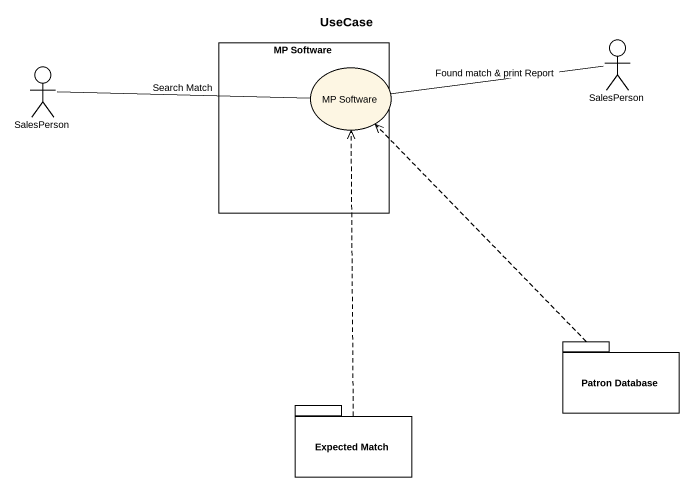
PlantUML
@startuml
title UseCase
rectangle "MP Software" as MP_Software {
  usecase "MP Software" as MP_Software_2
}
actor SalesPerson
actor "SalesPerson" as SalesPerson_2
package "Patron Database" as Patron_Database {
}
package "Expected Match" as Expected_Match {
}
SalesPerson_2 -right- MP_Software_2 : Search Match
MP_Software_2 -right- SalesPerson : Found match & print Report
Patron_Database .up.> MP_Software_2
Expected_Match .up.> MP_Software_2
@enduml
